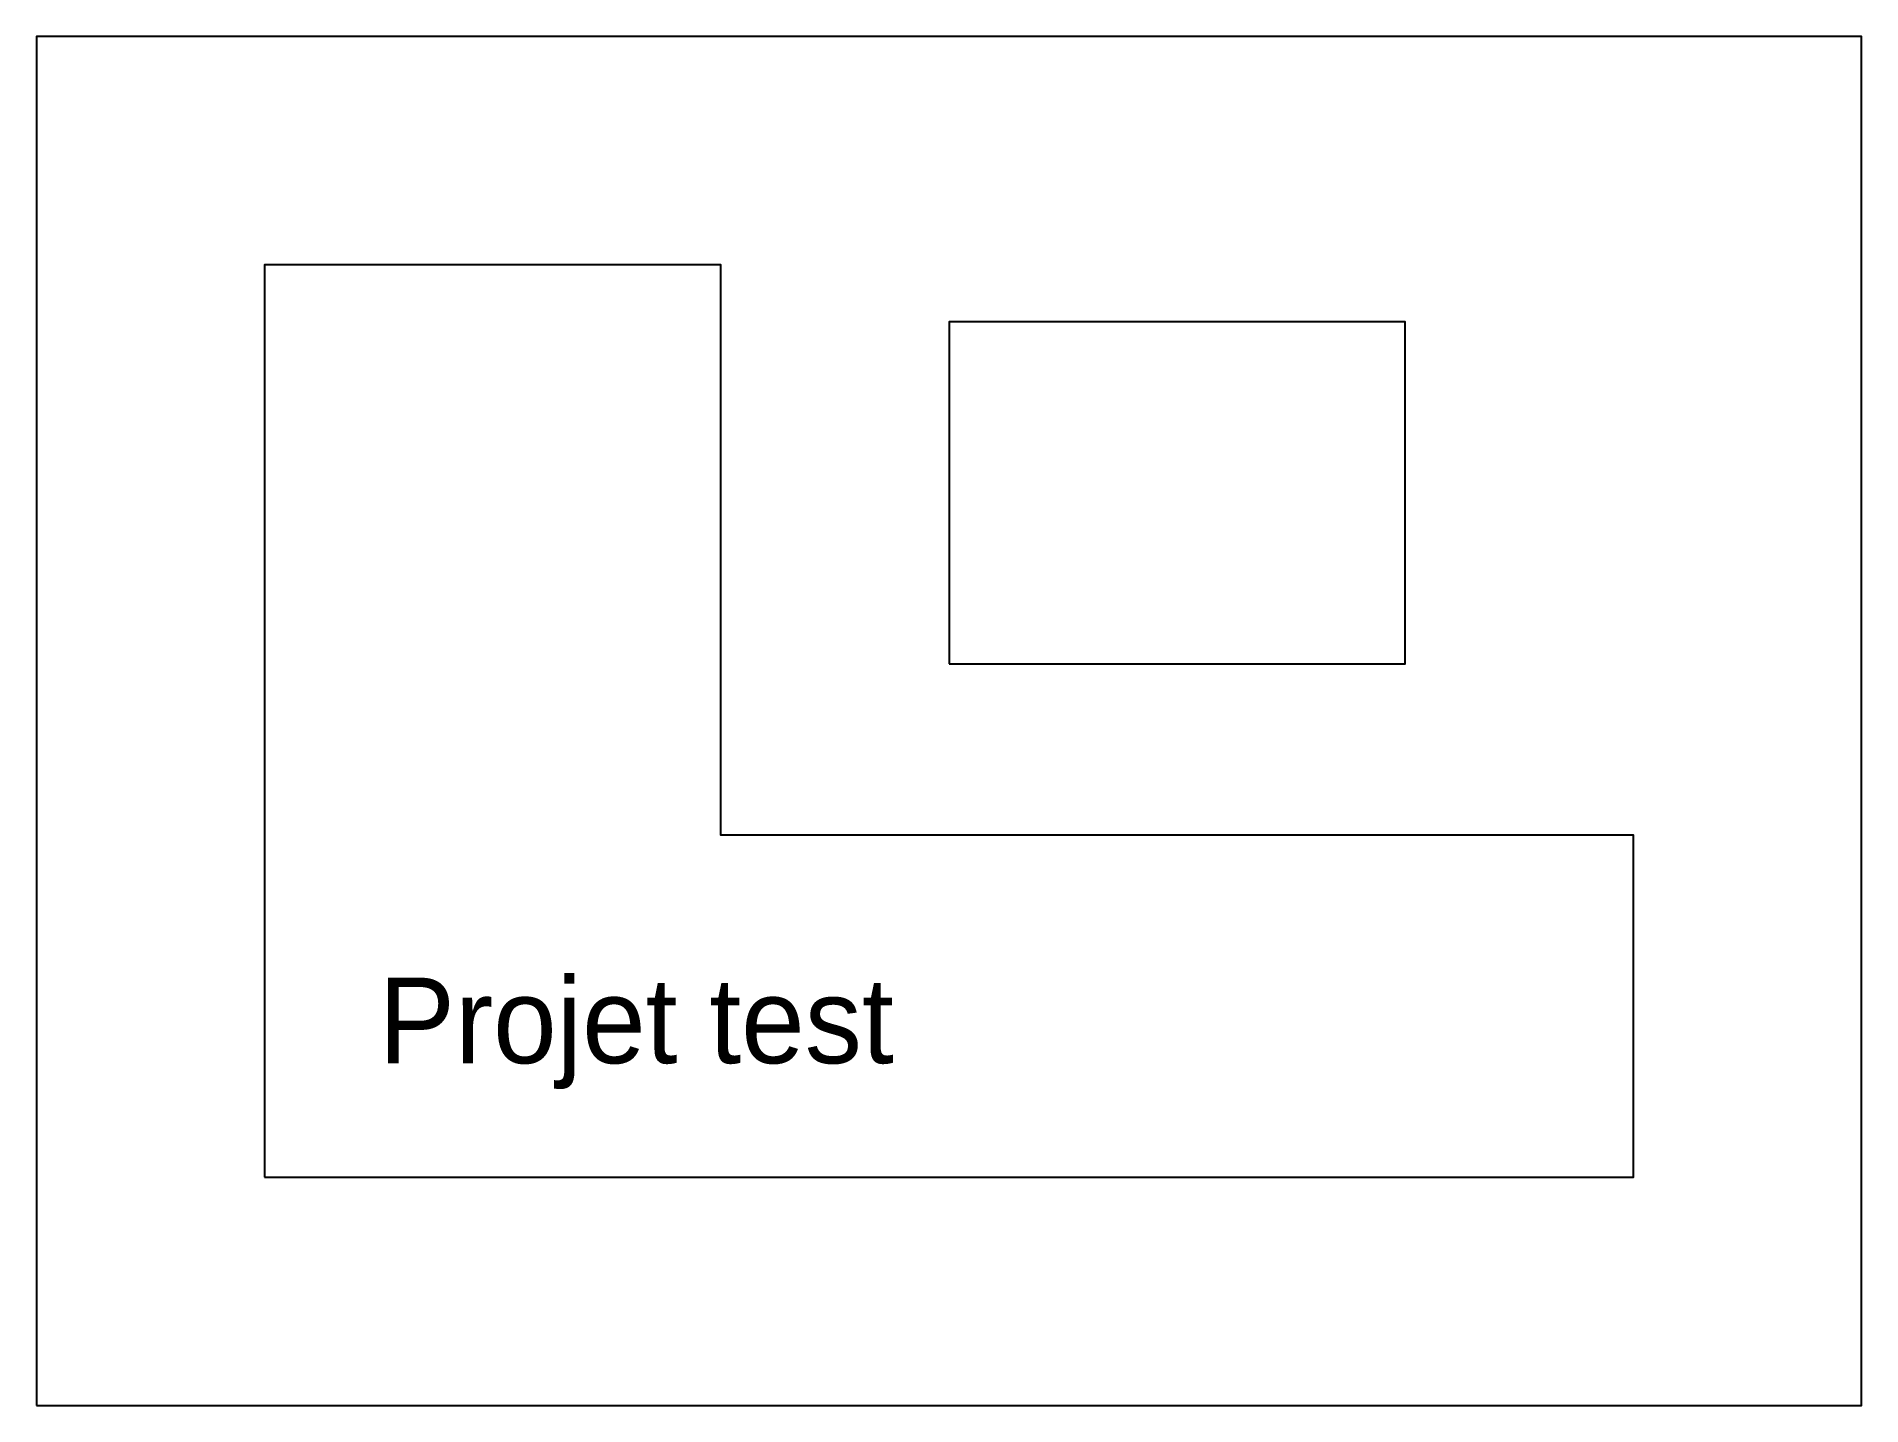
# Model space of a CAD drawing. Header units: metres. Extents: x -4 to 28, y -4 to 20.
import ezdxf

# ---------------------------------------------------------------- set-up
doc = ezdxf.new("R2010")
doc.units = ezdxf.units.M
for name, color, linetype in [('BATIMENT', 7, 'CONTINUOUS'), ('PARCELLE', 7, 'CONTINUOUS'), ('TEXTE', 7, 'CONTINUOUS')]:
    doc.layers.add(name, color=color, linetype=linetype)

msp = doc.modelspace()

# ---------------------------------------------------------------- linework, layer by layer
at = {"layer": 'BATIMENT'}
for points in [[(0, 0), (24, 0), (24, 6), (8, 6), (8, 16), (0, 16)], [(12, 9), (20, 9), (20, 15), (12, 15)]]:
    msp.add_lwpolyline(points, close=True, dxfattribs=at)
at = {"layer": 'PARCELLE'}
msp.add_lwpolyline([(-4, -4), (28, -4), (28, 20), (-4, 20)], close=True, dxfattribs=at)

# ---------------------------------------------------------------- texts
at = {"layer": 'TEXTE'}
msp.add_text('Projet test', height=1.5, dxfattribs=at).set_placement((2, 2))

doc.saveas('drawing.dxf')
